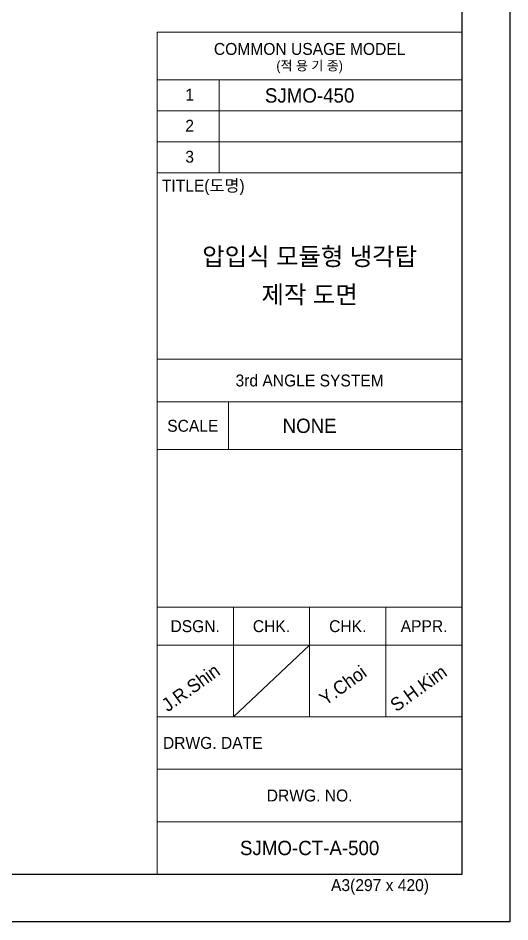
# Model space of a CAD drawing. Header units: millimetres. Extents: x 17202 to 48168, y 11732 to 33629.
# Drawn here: x 40564 to 48168, y 11732 to 25701 of the extents above; entities that cross this region are included whole.
import ezdxf
from ezdxf.enums import TextEntityAlignment as Align

# ---------------------------------------------------------------- set-up
doc = ezdxf.new("R2010")
doc.units = ezdxf.units.MM
doc.layers.add('냉각탑_form', color=1, linetype='Continuous')
doc.layers.add('냉각탑_text', color=3, linetype='Continuous')
doc.styles.add('돋움', font='Dotum.ttf')

msp = doc.modelspace()

# ---------------------------------------------------------------- linework, layer by layer
at = {"layer": 'Defpoints'}
msp.add_lwpolyline([(17202.3, 33629.1), (48168, 33629.1), (48168, 11731.9), (17202.3, 11731.9)], close=True, dxfattribs=at)
at = {"layer": '냉각탑_form', "lineweight": 20}
for p, q in [((42712.2, 25482.1), (42712.2, 12469.1)), ((42712.2, 25482.1), (47430.8, 25482.1)), ((42712.2, 24744.9), (47430.8, 24744.9)), ((43670.6, 24744.9), (43670.6, 23307.2)), ((42712.2, 24265.6), (47430.8, 24265.6)), ((42712.2, 23786.4), (47430.8, 23786.4)), ((42712.2, 23307.2), (47430.8, 23307.2)), ((42712.2, 20431.8), (47430.8, 20431.8)), ((42712.2, 19768.2), (47430.8, 19768.2)), ((43818.1, 19768.2), (43818.1, 19030.9)), ((42712.2, 19030.9), (47430.8, 19030.9)), ((42712.2, 16597.9), (47430.8, 16597.9)), ((43891.8, 16597.9), (43891.8, 14902.2)), ((45071.5, 16597.9), (45071.5, 14902.2)), ((46251.1, 16597.9), (46251.1, 14902.2)), ((42712.2, 16008.1), (47430.8, 16008.1)), ((45071.5, 16008.1), (43891.8, 14902.2)), ((42712.2, 14902.2), (47430.8, 14902.2)), ((42712.2, 14091.2), (47430.8, 14091.2)), ((42712.2, 13280.2), (47430.8, 13280.2))]:
    msp.add_line(p, q, dxfattribs=at)
at = {"layer": '냉각탑_form'}
msp.add_lwpolyline([(17939.6, 32891.8), (17939.6, 12469.1), (47430.8, 12469.1), (47430.8, 32891.8)], close=True, dxfattribs=at)

# ---------------------------------------------------------------- texts
at = {"layer": '냉각탑_form', "lineweight": 20, "style": '돋움'}
for s, height, p in [('COMMON USAGE MODEL', 184.32, (45071.5, 25224.1)), ('(적 용 기 종)', 147.46, (45071.5, 24966.1)), ('3rd ANGLE SYSTEM', 184.32, (45071.5, 20100)), ('SCALE', 184.32, (43265.1, 19399.6)), ('DSGN.', 184.32, (43302, 16303)), ('CHK.', 184.32, (44481.6, 16303)), ('CHK.', 184.32, (45661.3, 16303)), ('APPR.', 184.32, (46840.9, 16303)), ('DRWG. NO.', 184.32, (45071.5, 13685.7))]:
    msp.add_text(s, height=height, dxfattribs=at).set_placement(p, align=Align.MIDDLE_CENTER)
for s, height, p in [('1', 184.3, (43149.3, 24424.6)), ('2', 184.3, (43149.3, 23945.4)), ('3', 184.3, (43149.3, 23466.2)), ('TITLE(도명)', 184.32, (42786.3, 23019.9)), ('DRWG. DATE', 184.32, (42803, 14406.6)), ('A3(297 x 420)', 184.32, (45402.2, 12208.4))]:
    msp.add_text(s, height=height, dxfattribs=at).set_placement(p)
at = {"layer": '냉각탑_text', "lineweight": 20, "style": '돋움'}
for s, height, p in [('SJMO-450', 221.18, (45071.5, 24505.2)), ('압입식 모듈형 냉각탑', 276.412, (45071.5, 22016.5)), ('제작 도면', 276.41, (45071.5, 21426.9)), ('NONE', 221.18, (45071.5, 19399.6)), ('SJMO-CT-A-500', 221.184, (45071.5, 12874.7))]:
    msp.add_text(s, height=height, dxfattribs=at).set_placement(p, align=Align.MIDDLE_CENTER)
for s, p in [('J.R.Shin', (42878.9, 14969.7)), ('Y.Choi', (45316.9, 15068)), ('S.H.Kim', (46413.3, 14969.7))]:
    msp.add_text(s, height=206.44, rotation=35.81856, dxfattribs=at).set_placement(p)

doc.saveas('drawing.dxf')
